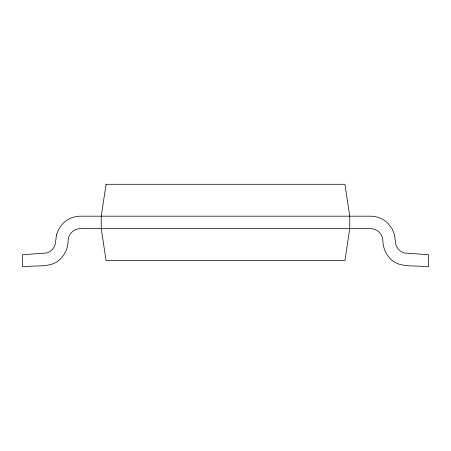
<?xml version="1.0" encoding="UTF-8"?>
<svg xmlns="http://www.w3.org/2000/svg" width="451" height="451" viewBox="0 0 451 451"><rect width="100%" height="100%" fill="white"/><g stroke="black" fill="none" stroke-linecap="round" stroke-linejoin="round"><path stroke-width="0.68" d="M56.533 234.599L55.687 241.031A12.425 12.425 0 0 1 46.476 253.034L22.55 254.708L22.55 266.71L25.763 266.71C37.529 264.957 51.735 268.249 60.834 258.603C65.333 253.834 67.921 247.588 68.112 241.031A12.425 12.425 0 0 1 80.537 228.606L370.463 228.606A12.425 12.425 0 0 1 382.888 241.031C383.079 247.588 385.667 253.834 390.166 258.603C399.265 268.249 413.471 264.957 425.237 266.71L428.45 266.71L428.45 254.708L404.524 253.034A12.425 12.425 0 0 1 395.313 241.031L394.467 234.599L391.987 228.606L388.035 223.459A24.85 24.85 0 0 0 370.463 216.181L80.537 216.181A24.85 24.85 0 0 0 62.965 223.459L59.013 228.606L56.533 234.599M106.058 184.29L101.244 216.181L101.244 228.606L106.058 260.498L344.942 260.498L349.756 228.606L349.756 216.181L344.942 184.29L106.058 184.29"/></g></svg>
